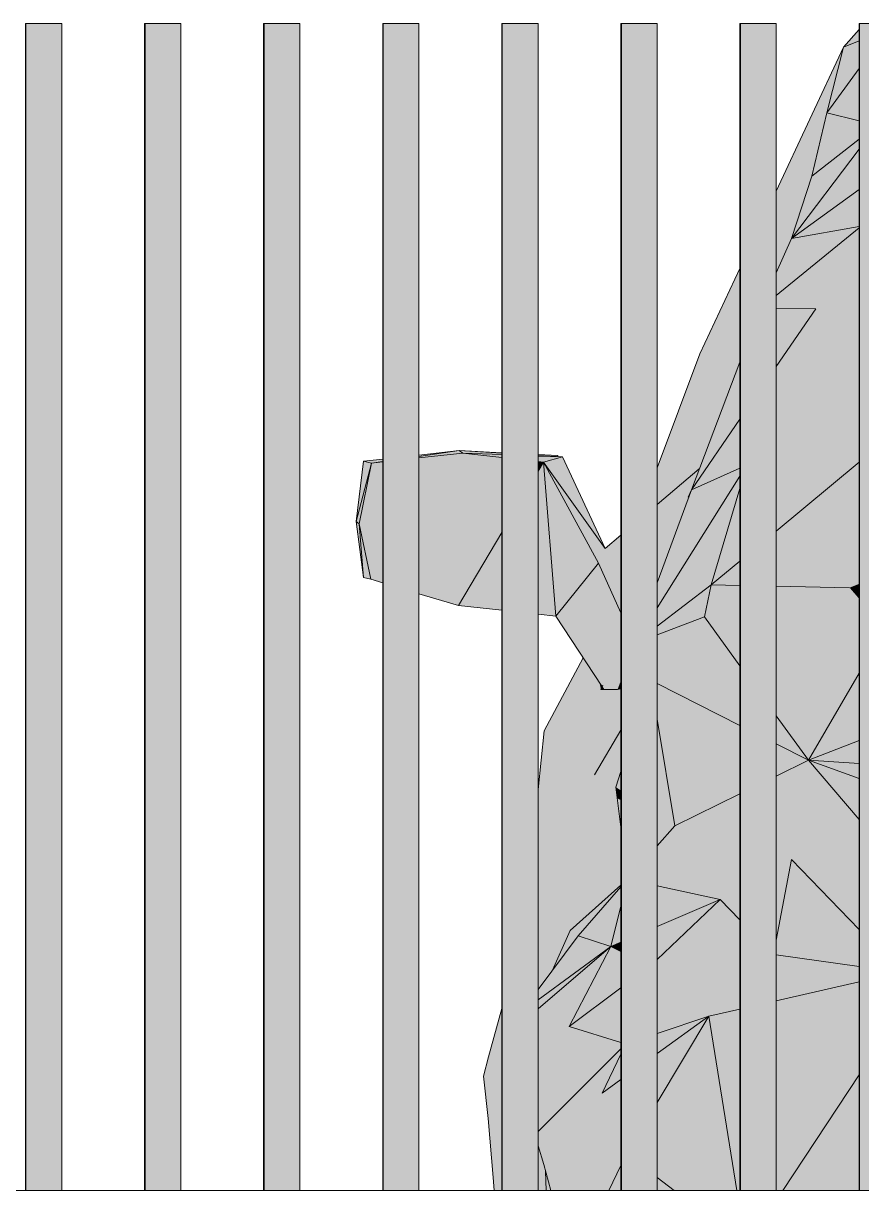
# Model space of a CAD drawing. Header units: millimetres. Extents: x 365175 to 2667127, y -330297 to -162108.
# Drawn here: x 1849491 to 1850194, y -318911 to -317931 of the extents above; entities that cross this region are included whole.
import ezdxf

# ---------------------------------------------------------------- set-up
doc = ezdxf.new("R2010")
doc.units = ezdxf.units.MM
doc.header["$MEASUREMENT"] = 0
doc.layers.add('Cars', color=7, linetype='Continuous')
doc.layers.add('TopoAlt', color=7, linetype='Continuous')

# ---------------------------------------------------------------- blocks, each defined once
blk = doc.blocks.new('Élément de coupe_582_6', base_point=(1445436.05, -319510.98))
at = {"layer": 'TopoAlt', "color": 190, "linetype": 'Continuous', "lineweight": 5, "true_color": 0x8002ff}
blk.add_line((1854698.69, -318910.98), (1838007.03, -318910.98), dxfattribs=at)
blk = doc.blocks.new('Élément de coupe_627_6', base_point=(1445436.05, -319510.98))
at = {"linetype": 'Continuous', "lineweight": 0, "true_color": 0x000000}
for points in [[(1850192.16, -317930.98), (1850192.16, -318910.98), (1850192.6, -318910.98), (1850192.6, -317930.98)], [(1850192.16, -317930.98), (1850192.16, -318910.98), (1850192.6, -318910.98), (1850192.6, -317930.98)], [(1850192.6, -317930.98), (1850192.6, -318910.98), (1850222.59, -318910.98), (1850222.59, -317930.98)]]:
    blk.add_hatch(color=18, dxfattribs=at).paths.add_polyline_path(points)
at = {"color": 18, "linetype": 'Continuous', "lineweight": 5, "true_color": 0x330000}
for p, q in [((1850192.16, -317930.98), (1850192.6, -317930.98)), ((1850192.16, -318910.98), (1850192.16, -317930.98)), ((1850192.6, -317930.98), (1850222.59, -317930.98)), ((1850192.6, -318910.98), (1850192.6, -317930.98)), ((1850222.59, -318910.98), (1850222.59, -317930.98))]:
    blk.add_line(p, q, dxfattribs=at)
blk = doc.blocks.new('Élément de coupe_628_6', base_point=(1445436.05, -319510.98))
at = {"linetype": 'Continuous', "lineweight": 0, "true_color": 0x000000}
for points in [[(1850092.18, -317930.98), (1850092.18, -318910.98), (1850092.62, -318910.98), (1850092.62, -317930.98)], [(1850092.18, -317930.98), (1850092.18, -318910.98), (1850092.62, -318910.98), (1850092.62, -317930.98)], [(1850092.62, -317930.98), (1850092.62, -318910.98), (1850122.62, -318910.98), (1850122.62, -317930.98)]]:
    blk.add_hatch(color=18, dxfattribs=at).paths.add_polyline_path(points)
at = {"color": 18, "linetype": 'Continuous', "lineweight": 5, "true_color": 0x330000}
for p, q in [((1850092.18, -317930.98), (1850092.62, -317930.98)), ((1850092.18, -318910.98), (1850092.18, -317930.98)), ((1850092.62, -317930.98), (1850122.62, -317930.98)), ((1850092.62, -318910.98), (1850092.62, -317930.98)), ((1850122.62, -318910.98), (1850122.62, -317930.98))]:
    blk.add_line(p, q, dxfattribs=at)
blk = doc.blocks.new('Élément de coupe_629_6', base_point=(1445436.05, -319510.98))
at = {"linetype": 'Continuous', "lineweight": 0, "true_color": 0x000000}
for points in [[(1849992.21, -317930.98), (1849992.21, -318910.98), (1849992.65, -318910.98), (1849992.65, -317930.98)], [(1849992.21, -317930.98), (1849992.21, -318910.98), (1849992.65, -318910.98), (1849992.65, -317930.98)], [(1849992.65, -317930.98), (1849992.65, -318910.98), (1850022.65, -318910.98), (1850022.65, -317930.98)]]:
    blk.add_hatch(color=18, dxfattribs=at).paths.add_polyline_path(points)
at = {"color": 18, "linetype": 'Continuous', "lineweight": 5, "true_color": 0x330000}
for p, q in [((1849992.21, -317930.98), (1849992.65, -317930.98)), ((1849992.21, -318910.98), (1849992.21, -317930.98)), ((1849992.65, -317930.98), (1850022.65, -317930.98)), ((1849992.65, -318910.98), (1849992.65, -317930.98)), ((1850022.65, -318910.98), (1850022.65, -317930.98))]:
    blk.add_line(p, q, dxfattribs=at)
blk = doc.blocks.new('Élément de coupe_630_6', base_point=(1445436.05, -319510.98))
at = {"linetype": 'Continuous', "lineweight": 0, "true_color": 0x000000}
for points in [[(1849892.24, -317930.98), (1849892.24, -318910.98), (1849892.68, -318910.98), (1849892.68, -317930.98)], [(1849892.24, -317930.98), (1849892.24, -318910.98), (1849892.68, -318910.98), (1849892.68, -317930.98)], [(1849892.68, -317930.98), (1849892.68, -318910.98), (1849922.67, -318910.98), (1849922.67, -317930.98)]]:
    blk.add_hatch(color=18, dxfattribs=at).paths.add_polyline_path(points)
at = {"color": 18, "linetype": 'Continuous', "lineweight": 5, "true_color": 0x330000}
for p, q in [((1849892.24, -317930.98), (1849892.68, -317930.98)), ((1849892.24, -318910.98), (1849892.24, -317930.98)), ((1849892.68, -317930.98), (1849922.67, -317930.98)), ((1849892.68, -318910.98), (1849892.68, -317930.98)), ((1849922.67, -318910.98), (1849922.67, -317930.98))]:
    blk.add_line(p, q, dxfattribs=at)
blk = doc.blocks.new('Élément de coupe_631_6', base_point=(1445436.05, -319510.98))
at = {"linetype": 'Continuous', "lineweight": 0, "true_color": 0x000000}
for points in [[(1849792.26, -317930.98), (1849792.26, -318910.98), (1849792.7, -318910.98), (1849792.7, -317930.98)], [(1849792.26, -317930.98), (1849792.26, -318910.98), (1849792.7, -318910.98), (1849792.7, -317930.98)], [(1849792.7, -317930.98), (1849792.7, -318910.98), (1849822.7, -318910.98), (1849822.7, -317930.98)]]:
    blk.add_hatch(color=18, dxfattribs=at).paths.add_polyline_path(points)
at = {"color": 18, "linetype": 'Continuous', "lineweight": 5, "true_color": 0x330000}
for p, q in [((1849792.26, -317930.98), (1849792.7, -317930.98)), ((1849792.26, -318910.98), (1849792.26, -317930.98)), ((1849792.7, -317930.98), (1849822.7, -317930.98)), ((1849792.7, -318910.98), (1849792.7, -317930.98)), ((1849822.7, -318910.98), (1849822.7, -317930.98))]:
    blk.add_line(p, q, dxfattribs=at)
blk = doc.blocks.new('Élément de coupe_632_6', base_point=(1445436.05, -319510.98))
at = {"linetype": 'Continuous', "lineweight": 0, "true_color": 0x000000}
for points in [[(1849692.29, -317930.98), (1849692.29, -318910.98), (1849692.73, -318910.98), (1849692.73, -317930.98)], [(1849692.29, -317930.98), (1849692.29, -318910.98), (1849692.73, -318910.98), (1849692.73, -317930.98)], [(1849692.73, -317930.98), (1849692.73, -318910.98), (1849722.73, -318910.98), (1849722.73, -317930.98)]]:
    blk.add_hatch(color=18, dxfattribs=at).paths.add_polyline_path(points)
at = {"color": 18, "linetype": 'Continuous', "lineweight": 5, "true_color": 0x330000}
for p, q in [((1849692.29, -317930.98), (1849692.73, -317930.98)), ((1849692.29, -318910.98), (1849692.29, -317930.98)), ((1849692.73, -317930.98), (1849722.73, -317930.98)), ((1849692.73, -318910.98), (1849692.73, -317930.98)), ((1849722.73, -318910.98), (1849722.73, -317930.98))]:
    blk.add_line(p, q, dxfattribs=at)
blk = doc.blocks.new('Élément de coupe_633_6', base_point=(1445436.05, -319510.98))
at = {"linetype": 'Continuous', "lineweight": 0, "true_color": 0x000000}
for points in [[(1849592.32, -317930.98), (1849592.32, -318910.98), (1849592.76, -318910.98), (1849592.76, -317930.98)], [(1849592.32, -317930.98), (1849592.32, -318910.98), (1849592.76, -318910.98), (1849592.76, -317930.98)], [(1849592.76, -317930.98), (1849592.76, -318910.98), (1849622.75, -318910.98), (1849622.75, -317930.98)]]:
    blk.add_hatch(color=18, dxfattribs=at).paths.add_polyline_path(points)
at = {"color": 18, "linetype": 'Continuous', "lineweight": 5, "true_color": 0x330000}
for p, q in [((1849592.32, -317930.98), (1849592.76, -317930.98)), ((1849592.32, -318910.98), (1849592.32, -317930.98)), ((1849592.76, -317930.98), (1849622.75, -317930.98)), ((1849592.76, -318910.98), (1849592.76, -317930.98)), ((1849622.75, -318910.98), (1849622.75, -317930.98))]:
    blk.add_line(p, q, dxfattribs=at)
blk = doc.blocks.new('Élément de coupe_634_6', base_point=(1445436.05, -319510.98))
at = {"linetype": 'Continuous', "lineweight": 0, "true_color": 0x000000}
for points in [[(1849492.34, -317930.98), (1849492.34, -318910.98), (1849492.78, -318910.98), (1849492.78, -317930.98)], [(1849492.34, -317930.98), (1849492.34, -318910.98), (1849492.78, -318910.98), (1849492.78, -317930.98)], [(1849492.78, -317930.98), (1849492.78, -318910.98), (1849522.78, -318910.98), (1849522.78, -317930.98)]]:
    blk.add_hatch(color=18, dxfattribs=at).paths.add_polyline_path(points)
at = {"color": 18, "linetype": 'Continuous', "lineweight": 5, "true_color": 0x330000}
for p, q in [((1849492.34, -317930.98), (1849492.78, -317930.98)), ((1849492.34, -318910.98), (1849492.34, -317930.98)), ((1849492.78, -317930.98), (1849522.78, -317930.98)), ((1849492.78, -318910.98), (1849492.78, -317930.98)), ((1849522.78, -318910.98), (1849522.78, -317930.98))]:
    blk.add_line(p, q, dxfattribs=at)
blk = doc.blocks.new('Élément de coupe_742_6', base_point=(1445436.05, -319510.98))
at = {"layer": 'Cars', "linetype": 'Continuous', "lineweight": 0, "true_color": 0x000000}
for points in [[(1850192.16, -317936.06), (1850179.22, -317950.96), (1850192.16, -317945.55)], [(1850179.22, -317950.96), (1850122.62, -318071.75), (1850122.62, -318086.71), (1850165.1, -318005.97)], [(1850179.22, -317950.96), (1850122.62, -318071.75), (1850122.62, -318086.71), (1850165.1, -318005.97)], [(1850165.1, -318005.97), (1850192.16, -317968.76), (1850192.16, -317945.55), (1850179.22, -317950.96)], [(1850165.1, -318005.97), (1850192.16, -318012.69), (1850192.16, -317968.76)], [(1850122.62, -318086.71), (1850122.62, -318106.73), (1850152.55, -318059.2), (1850165.1, -318005.97)], [(1850122.62, -318086.71), (1850122.62, -318106.73), (1850152.55, -318059.2), (1850165.1, -318005.97)], [(1850165.1, -318005.97), (1850152.55, -318059.2), (1850192.16, -318028.35), (1850192.16, -318012.69)], [(1850152.55, -318059.2), (1850135.47, -318111.57), (1850192.16, -318036.63), (1850192.16, -318028.35)], [(1850135.47, -318111.57), (1850192.16, -318070.4), (1850192.16, -318036.63)], [(1850152.55, -318059.2), (1850122.62, -318122.56), (1850122.62, -318137.52), (1850135.47, -318111.57)], [(1850152.55, -318059.2), (1850122.62, -318122.56), (1850122.62, -318137.52), (1850135.47, -318111.57)], [(1850152.55, -318059.2), (1850122.62, -318106.73), (1850122.62, -318122.56)], [(1850152.55, -318059.2), (1850122.62, -318106.73), (1850122.62, -318122.56)], [(1850192.16, -318070.4), (1850135.47, -318111.57), (1850192.16, -318101.5)], [(1850122.62, -318140.44), (1850122.62, -318159.52), (1850192.16, -318102.67), (1850192.16, -318101.5), (1850135.47, -318111.57)], [(1850122.62, -318159.52), (1850122.62, -318170.48), (1850155.97, -318170.6), (1850192.16, -318104.51), (1850192.16, -318102.67)], [(1850192.16, -318104.51), (1850155.97, -318170.6), (1850192.16, -318270.62)], [(1850122.62, -318137.52), (1850122.62, -318140.44), (1850135.47, -318111.57)], [(1850122.62, -318137.52), (1850122.62, -318140.44), (1850135.47, -318111.57)], [(1850058.57, -318208.47), (1850092.18, -318144.57), (1850092.18, -318136.72)], [(1850058.57, -318208.47), (1850092.18, -318144.57), (1850092.18, -318136.72)], [(1850092.18, -318144.57), (1850058.57, -318208.47), (1850092.18, -318155.07)], [(1850092.18, -318144.57), (1850058.57, -318208.47), (1850092.18, -318155.07)], [(1850022.65, -318304.19), (1850022.65, -318334.23), (1850092.18, -318187), (1850092.18, -318155.07), (1850058.57, -318208.47)], [(1850022.65, -318304.19), (1850022.65, -318334.23), (1850092.18, -318187), (1850092.18, -318155.07), (1850058.57, -318208.47)], [(1850122.62, -318170.48), (1850122.62, -318219.08), (1850155.97, -318170.6)], [(1850155.97, -318170.6), (1850122.62, -318219.08), (1850122.62, -318246.12)], [(1850122.62, -318299.62), (1850192.16, -318293.53), (1850192.16, -318270.62), (1850155.97, -318170.6), (1850122.62, -318246.12)], [(1850022.65, -318334.82), (1850026.65, -318331.43), (1850092.18, -318199.03), (1850092.18, -318187), (1850022.65, -318334.23)], [(1850022.65, -318334.82), (1850026.65, -318331.43), (1850092.18, -318199.03), (1850092.18, -318187), (1850022.65, -318334.23)], [(1850026.65, -318331.43), (1850028.84, -318329.59), (1850092.18, -318204.25), (1850092.18, -318199.03)], [(1850026.65, -318331.43), (1850028.84, -318329.59), (1850092.18, -318204.25), (1850092.18, -318199.03)], [(1850028.84, -318329.59), (1850052.18, -318309.84), (1850058.02, -318304.9), (1850057.94, -318305.22), (1850050.9, -318323.41), (1850051.51, -318322.48), (1850092.18, -318215.42), (1850092.18, -318204.25)], [(1850028.84, -318329.59), (1850052.18, -318309.84), (1850058.02, -318304.9), (1850057.94, -318305.22), (1850050.9, -318323.41), (1850051.51, -318322.48), (1850092.18, -318215.42), (1850092.18, -318204.25)], [(1850051.51, -318322.48), (1850092.18, -318263.34), (1850092.18, -318215.42)], [(1850092.18, -318263.34), (1850051.51, -318322.48), (1850092.18, -318304.38)], [(1849822.7, -318293.43), (1849822.7, -318294.57), (1849856.52, -318289.73)], [(1849856.52, -318289.73), (1849822.7, -318294.57), (1849822.7, -318295.88), (1849859.59, -318291.82)], [(1849859.59, -318291.82), (1849822.7, -318342.44), (1849822.7, -318409.8), (1849855.96, -318419.76)], [(1849822.7, -318316.92), (1849822.7, -318342.44), (1849859.59, -318291.82)], [(1849822.7, -318295.88), (1849822.7, -318316.92), (1849859.59, -318291.82)], [(1849859.59, -318291.82), (1849855.96, -318419.76), (1849892.24, -318358.47), (1849892.24, -318295.48)], [(1849892.24, -318291.9), (1849856.52, -318289.73), (1849859.59, -318291.82), (1849892.24, -318293.06)], [(1849856.52, -318289.73), (1849892.24, -318291.9), (1849892.24, -318291.53)], [(1849892.24, -318293.06), (1849859.59, -318291.82), (1849892.24, -318295.48)], [(1849939.23, -318293.9), (1849922.67, -318293.07), (1849922.67, -318293.75), (1849938.79, -318294.73)], [(1849922.67, -318294.22), (1849943.21, -318295), (1849922.67, -318293.75)], [(1849939.23, -318293.9), (1849938.79, -318294.73), (1849939.46, -318294.77)], [(1849939.68, -318294.79), (1849939.23, -318293.9), (1849939.46, -318294.77)], [(1849939.68, -318294.79), (1849939.23, -318293.9), (1849939.46, -318294.77)], [(1849939.23, -318293.9), (1849939.27, -318294.76), (1849939.46, -318294.77)], [(1850122.62, -318299.62), (1850122.62, -318357.2), (1850192.16, -318299.5), (1850192.16, -318293.53)], [(1849776.12, -318298.52), (1849770.01, -318349.16), (1849782.95, -318300.25)], [(1849776.12, -318298.52), (1849770.01, -318349.16), (1849782.95, -318300.25)], [(1849782.95, -318300.25), (1849770.01, -318349.16), (1849772.52, -318351.07)], [(1849782.95, -318300.25), (1849770.01, -318349.16), (1849772.52, -318351.07)], [(1849772.52, -318351.07), (1849792.26, -318337.63), (1849792.26, -318299.23), (1849782.95, -318300.25)], [(1849776.12, -318298.52), (1849782.95, -318300.25), (1849792.26, -318298.92), (1849792.26, -318296.76)], [(1849782.95, -318300.25), (1849792.26, -318299.23), (1849792.26, -318298.92)], [(1849943.21, -318295), (1849922.67, -318294.22), (1849922.67, -318298.88), (1849927.22, -318299.39)], [(1849922.67, -318298.88), (1849922.67, -318307.06), (1849927.22, -318299.39)], [(1849927.22, -318299.39), (1849922.67, -318307.06), (1849922.67, -318427.09), (1849937.55, -318428.72)], [(1849943.21, -318295), (1849927.22, -318299.39), (1849979, -318371.74)], [(1849973.41, -318384.31), (1849927.22, -318299.39), (1849937.55, -318428.72)], [(1849973.41, -318384.31), (1849979, -318371.74), (1849927.22, -318299.39)], [(1850122.62, -318357.2), (1850122.62, -318403.52), (1850184.23, -318404.77), (1850192.16, -318349.18), (1850192.16, -318299.5)], [(1850022.65, -318400.58), (1850022.65, -318421.62), (1850092.18, -318311.09), (1850092.18, -318304.38), (1850051.51, -318322.48)], [(1850022.65, -318334.82), (1850022.65, -318338.24), (1850057.94, -318305.22), (1850058.02, -318304.9)], [(1850022.65, -318338.24), (1850022.65, -318400.58), (1850051.51, -318322.48), (1850048.67, -318328.74), (1850050.9, -318323.41), (1850057.94, -318305.22)], [(1850022.65, -318399.76), (1850022.65, -318400.58), (1850051.51, -318322.48), (1850048.67, -318328.74), (1850050.9, -318323.41), (1850057.94, -318305.22), (1850057.63, -318305.51), (1850049.43, -318326.1)], [(1850022.65, -318421.62), (1850022.65, -318437.16), (1850068.14, -318402.41), (1850092.18, -318321.49), (1850092.18, -318311.09)], [(1850057.63, -318305.51), (1850057.94, -318305.22), (1850058.02, -318304.9), (1850057.63, -318305.23)], [(1850048.67, -318328.74), (1850051.51, -318322.48), (1850050.9, -318323.41)], [(1850048.67, -318328.74), (1850051.51, -318322.48), (1850050.9, -318323.41)], [(1850092.18, -318321.49), (1850068.14, -318402.41), (1850092.18, -318382.46)], [(1849772.52, -318351.07), (1849782.42, -318397.73), (1849792.26, -318384.21), (1849792.26, -318337.63)], [(1849770.01, -318349.16), (1849776.03, -318396.3), (1849772.52, -318351.07)], [(1849770.01, -318349.16), (1849776.03, -318396.3), (1849772.52, -318351.07)], [(1849772.52, -318351.07), (1849776.03, -318396.3), (1849782.42, -318397.73)], [(1849772.52, -318351.07), (1849776.03, -318396.3), (1849782.42, -318397.73)], [(1850192.16, -318349.18), (1850184.23, -318404.77), (1850192.16, -318401.58)], [(1849892.24, -318358.47), (1849855.96, -318419.76), (1849892.24, -318423.74)], [(1849979, -318371.74), (1849973.41, -318384.31), (1849992.21, -318366.72), (1849992.21, -318360.56)], [(1849973.41, -318384.31), (1849992.21, -318425.89), (1849992.21, -318366.72)], [(1849792.26, -318384.21), (1849782.42, -318397.73), (1849792.26, -318400.68)], [(1849973.41, -318384.31), (1849937.55, -318428.72), (1849992.21, -318447.55), (1849992.21, -318425.89)], [(1850068.14, -318402.41), (1850092.18, -318402.9), (1850092.18, -318382.46)], [(1850184.23, -318404.77), (1850192.16, -318405.41), (1850192.16, -318401.58)], [(1850022.65, -318437.16), (1850022.65, -318444.37), (1850062.33, -318429.23), (1850068.14, -318402.41)], [(1850068.14, -318402.41), (1850062.33, -318429.23), (1850092.18, -318423.24), (1850092.18, -318402.9)], [(1850122.62, -318403.52), (1850122.62, -318417.13), (1850184.23, -318404.77)], [(1850122.62, -318417.13), (1850122.62, -318433.15), (1850192.16, -318437.66), (1850192.16, -318413.96), (1850184.23, -318404.77)], [(1850192.16, -318405.41), (1850184.23, -318404.77), (1850192.16, -318413.96)], [(1849937.55, -318428.72), (1849989.4, -318490.36), (1849992.21, -318482.78), (1849992.21, -318447.55)], [(1849937.55, -318428.72), (1849989.4, -318490.36), (1849992.21, -318482.78), (1849992.21, -318447.55)], [(1849937.55, -318428.72), (1849976.16, -318487.42), (1849977.12, -318486.55), (1849976.5, -318487.93), (1849978.03, -318490.25), (1849989.4, -318490.36)], [(1849937.55, -318428.72), (1849976.16, -318487.42), (1849977.12, -318486.55), (1849976.5, -318487.93), (1849978.03, -318490.25), (1849989.4, -318490.36)], [(1850022.65, -318485.1), (1850092.18, -318520.4), (1850092.18, -318470.34), (1850062.33, -318429.23), (1850022.65, -318475.96)], [(1850022.65, -318444.37), (1850022.65, -318475.96), (1850062.33, -318429.23)], [(1850062.33, -318429.23), (1850092.18, -318431.17), (1850092.18, -318423.24)], [(1850062.33, -318429.23), (1850092.18, -318470.34), (1850092.18, -318431.17)], [(1850122.62, -318512.24), (1850149.79, -318549.64), (1850192.16, -318476.49), (1850192.16, -318437.66), (1850122.62, -318433.15)], [(1849960.62, -318463.79), (1849927.91, -318524.98), (1849975.46, -318490.23), (1849974.4, -318484.74)], [(1849960.62, -318463.79), (1849927.91, -318524.98), (1849975.46, -318490.23), (1849974.4, -318484.74)], [(1850149.79, -318549.64), (1850192.16, -318533.08), (1850192.16, -318476.49)], [(1849989.4, -318490.36), (1849969.95, -318561.86), (1849992.21, -318524.42), (1849992.21, -318489.55)], [(1849989.4, -318490.36), (1849969.95, -318561.86), (1849992.21, -318524.42), (1849992.21, -318489.55)], [(1849974.4, -318484.74), (1849975.46, -318490.23), (1849977.12, -318486.55), (1849976.16, -318487.42)], [(1849974.4, -318484.74), (1849975.46, -318490.23), (1849977.12, -318486.55), (1849976.16, -318487.42)], [(1849975.46, -318490.23), (1849978.03, -318490.25), (1849976.62, -318488.11), (1849976.31, -318488.34)], [(1849975.46, -318490.23), (1849978.03, -318490.25), (1849976.62, -318488.11), (1849976.31, -318488.34)], [(1849976.31, -318488.34), (1849976.62, -318488.11), (1849976.5, -318487.93)], [(1849976.31, -318488.34), (1849976.62, -318488.11), (1849976.5, -318487.93)], [(1849989.4, -318490.36), (1849992.21, -318489.55), (1849992.21, -318482.78)], [(1849989.4, -318490.36), (1849992.21, -318489.55), (1849992.21, -318482.78)], [(1850022.65, -318515.18), (1850037.44, -318604.7), (1850092.18, -318577.87), (1850092.18, -318520.4), (1850022.65, -318485.1)], [(1849975.46, -318490.23), (1849927.91, -318524.98), (1849969.95, -318561.86)], [(1849975.46, -318490.23), (1849927.91, -318524.98), (1849969.95, -318561.86)], [(1849989.4, -318490.36), (1849975.46, -318490.23), (1849969.95, -318561.86)], [(1849989.4, -318490.36), (1849975.46, -318490.23), (1849969.95, -318561.86)], [(1850037.44, -318604.7), (1850022.65, -318515.18), (1850022.65, -318594.99)], [(1850037.44, -318604.7), (1850022.65, -318515.18), (1850022.65, -318594.99)], [(1850122.62, -318535.85), (1850149.79, -318549.64), (1850122.62, -318512.24)], [(1849922.67, -318574.11), (1849922.67, -318649.04), (1849969.95, -318561.86), (1849927.91, -318524.98)], [(1849922.67, -318574.11), (1849922.67, -318649.04), (1849969.95, -318561.86), (1849927.91, -318524.98)], [(1849969.95, -318561.86), (1849987.92, -318572.19), (1849992.21, -318559.03), (1849992.21, -318524.42)], [(1849969.95, -318561.86), (1849987.92, -318572.19), (1849992.21, -318559.03), (1849992.21, -318524.42)], [(1850122.62, -318562.95), (1850149.79, -318549.64), (1850122.62, -318535.85)], [(1850192.16, -318533.08), (1850149.79, -318549.64), (1850192.16, -318552.42)], [(1850149.79, -318549.64), (1850122.62, -318562.95), (1850122.62, -318629.21), (1850135.33, -318632.86)], [(1850149.79, -318549.64), (1850135.33, -318632.86), (1850192.16, -318647.49), (1850192.16, -318599.37)], [(1850192.16, -318565.02), (1850149.79, -318549.64), (1850192.16, -318599.37)], [(1850192.16, -318552.42), (1850149.79, -318549.64), (1850192.16, -318565.02)], [(1849922.67, -318649.04), (1849922.67, -318654.78), (1849987.92, -318572.19), (1849969.95, -318561.86)], [(1849922.67, -318649.04), (1849922.67, -318654.78), (1849987.92, -318572.19), (1849969.95, -318561.86)], [(1849987.92, -318572.19), (1849992.21, -318575.01), (1849992.21, -318559.03)], [(1849987.92, -318572.19), (1849992.21, -318575.01), (1849992.21, -318559.03)], [(1849922.67, -318674.12), (1849949.68, -318692.51), (1849987.92, -318572.19), (1849922.67, -318654.78)], [(1849922.67, -318674.12), (1849949.68, -318692.51), (1849987.92, -318572.19), (1849922.67, -318654.78)], [(1849987.92, -318572.19), (1849949.68, -318692.51), (1849992.21, -318654.51), (1849992.21, -318605.92)], [(1849987.92, -318572.19), (1849949.68, -318692.51), (1849992.21, -318654.51), (1849992.21, -318605.92)], [(1849987.92, -318572.19), (1849992.21, -318605.92), (1849992.21, -318575.01)], [(1849992.21, -318583.03), (1849992.21, -318575.01), (1849987.92, -318572.19), (1849989.11, -318581.54)], [(1850037.44, -318604.7), (1850092.18, -318620.45), (1850092.18, -318577.87)], [(1850022.65, -318621.42), (1850037.44, -318604.7), (1850022.65, -318594.99)], [(1850037.44, -318604.7), (1850022.65, -318594.99), (1850022.65, -318597.62)], [(1850037.44, -318604.7), (1850022.65, -318621.42), (1850022.65, -318655.01), (1850075.62, -318666.64)], [(1850037.44, -318604.7), (1850075.62, -318666.64), (1850092.18, -318657.27), (1850092.18, -318620.45)], [(1850122.62, -318629.21), (1850122.62, -318640.05), (1850135.33, -318632.86)], [(1850122.62, -318713.02), (1850192.16, -318722.9), (1850192.16, -318691.76), (1850135.33, -318632.86), (1850122.62, -318700.66)], [(1850122.62, -318640.05), (1850122.62, -318700.66), (1850135.33, -318632.86)], [(1850135.33, -318632.86), (1850192.16, -318691.76), (1850192.16, -318647.49)], [(1849949.68, -318692.51), (1849956.26, -318696.93), (1849992.21, -318655.89), (1849992.21, -318654.51)], [(1849952.09, -318694.14), (1849992.21, -318654.97), (1849992.21, -318654.51), (1849949.68, -318692.51)], [(1849992.21, -318655.89), (1849956.26, -318696.93), (1849983.9, -318705.89), (1849992.21, -318672.12)], [(1850022.65, -318655.01), (1850022.65, -318689.31), (1850075.62, -318666.64)], [(1850075.62, -318666.64), (1850092.18, -318683.69), (1850092.18, -318657.27)], [(1849922.67, -318742.2), (1849934.79, -318725.87), (1849949.68, -318692.51), (1849922.67, -318674.12)], [(1849922.67, -318742.2), (1849934.79, -318725.87), (1849949.68, -318692.51), (1849922.67, -318674.12)], [(1849983.9, -318705.89), (1849992.21, -318702.33), (1849992.21, -318672.12)], [(1850022.65, -318722.21), (1850092.18, -318715.44), (1850092.18, -318683.69), (1850075.62, -318666.64), (1850022.65, -318716.82)], [(1850022.65, -318689.31), (1850022.65, -318716.82), (1850075.62, -318666.64)], [(1849949.68, -318692.51), (1849934.79, -318725.87), (1849956.26, -318696.93)], [(1849949.68, -318692.51), (1849934.79, -318725.87), (1849956.26, -318696.93)], [(1849922.67, -318742.2), (1849922.67, -318750.91), (1849983.9, -318705.89), (1849956.26, -318696.93)], [(1849983.9, -318705.89), (1849992.21, -318710.24), (1849992.21, -318702.33)], [(1849983.9, -318705.89), (1849922.67, -318758.33), (1849922.67, -318758.51), (1849948.85, -318773.13)], [(1849922.67, -318750.91), (1849922.67, -318758.33), (1849983.9, -318705.89)], [(1849983.9, -318705.89), (1849948.85, -318773.13), (1849992.21, -318740.8), (1849992.21, -318710.24)], [(1850022.65, -318722.21), (1850022.65, -318728.16), (1850065.97, -318764.53), (1850092.18, -318739.55), (1850092.18, -318715.44)], [(1850192.16, -318722.9), (1850122.62, -318713.02), (1850122.62, -318751.62), (1850192.16, -318735.77)], [(1850022.65, -318728.16), (1850022.65, -318779.08), (1850065.97, -318764.53)], [(1849948.85, -318773.13), (1849992.21, -318786.69), (1849992.21, -318740.8)], [(1850092.18, -318739.55), (1850065.97, -318764.53), (1850092.18, -318758.56)], [(1850122.62, -318751.62), (1850122.62, -318777.97), (1850192.16, -318794.46), (1850192.16, -318735.77)], [(1849881.02, -318798.58), (1849876.77, -318814.77), (1849892.24, -318758.54), (1849892.24, -318758.04)], [(1849881.02, -318798.58), (1849876.77, -318814.77), (1849892.24, -318758.54), (1849892.24, -318758.04)], [(1849892.24, -318758.54), (1849876.77, -318814.77), (1849892.24, -318783.29)], [(1849892.24, -318758.54), (1849876.77, -318814.77), (1849892.24, -318783.29)], [(1849922.67, -318758.51), (1849922.67, -318819.68), (1849948.85, -318773.13)], [(1850022.65, -318795.79), (1850022.65, -318836.91), (1850065.97, -318764.53)], [(1850022.65, -318779.08), (1850022.65, -318795.79), (1850065.97, -318764.53)], [(1850022.65, -318899.88), (1850036.83, -318910.98), (1850089.48, -318910.98), (1850065.97, -318764.53), (1850022.65, -318836.91)], [(1850065.97, -318764.53), (1850092.18, -318770.75), (1850092.18, -318758.56)], [(1850092.18, -318770.75), (1850065.97, -318764.53), (1850089.48, -318910.98), (1850092.18, -318910.98)], [(1849922.67, -318819.68), (1849922.67, -318855.36), (1849948.85, -318773.13)], [(1849922.67, -318855.36), (1849922.67, -318861.42), (1849992.21, -318791.96), (1849992.21, -318786.69), (1849948.85, -318773.13)], [(1849892.24, -318783.29), (1849876.77, -318814.77), (1849880.88, -318850.5), (1849892.24, -318805.39)], [(1849892.24, -318783.29), (1849876.77, -318814.77), (1849880.88, -318850.5), (1849892.24, -318805.39)], [(1850122.62, -318910.98), (1850128.12, -318910.98), (1850192.16, -318813.87), (1850192.16, -318794.46), (1850122.62, -318777.97)], [(1849922.67, -318862.49), (1849976.57, -318829.04), (1849992.21, -318796.34), (1849992.21, -318791.96), (1849922.67, -318861.42)], [(1849976.57, -318829.04), (1849992.21, -318817.75), (1849992.21, -318796.34)], [(1849880.88, -318850.5), (1849884.94, -318899.9), (1849892.24, -318845.36), (1849892.24, -318805.39)], [(1849880.88, -318850.5), (1849884.94, -318899.9), (1849892.24, -318845.36), (1849892.24, -318805.39)], [(1849976.57, -318829.04), (1849992.21, -318867.92), (1849992.21, -318817.75)], [(1850128.12, -318910.98), (1850192.16, -318910.98), (1850192.16, -318813.87)], [(1849922.67, -318862.49), (1849922.67, -318873.48), (1849927.44, -318889), (1849976.57, -318829.04)], [(1849927.44, -318889), (1849933.37, -318910.98), (1849949.54, -318910.98), (1849976.57, -318829.04)], [(1849976.57, -318829.04), (1849949.54, -318910.98), (1849966.78, -318910.98), (1849992.21, -318884.72), (1849992.21, -318867.92)], [(1849884.94, -318899.9), (1849892.24, -318868.36), (1849892.24, -318845.36)], [(1849884.94, -318899.9), (1849892.24, -318868.36), (1849892.24, -318845.36)], [(1849892.24, -318868.36), (1849884.94, -318899.9), (1849885.74, -318910.98), (1849892.24, -318910.98)], [(1849892.24, -318868.36), (1849884.94, -318899.9), (1849885.74, -318910.98), (1849892.24, -318910.98)], [(1849922.67, -318910.98), (1849929.54, -318910.98), (1849928.94, -318894.59), (1849927.44, -318889), (1849922.67, -318873.48)], [(1849922.67, -318910.98), (1849929.54, -318910.98), (1849928.94, -318894.59), (1849927.44, -318889), (1849922.67, -318873.48)], [(1849966.78, -318910.98), (1849982.22, -318910.98), (1849992.21, -318889.88), (1849992.21, -318884.72)], [(1849992.21, -318889.88), (1849982.22, -318910.98), (1849992.21, -318910.98)], [(1849933.37, -318910.98), (1849928.94, -318894.59), (1849929.54, -318910.98)], [(1849933.37, -318910.98), (1849928.94, -318894.59), (1849929.54, -318910.98)], [(1850036.83, -318910.98), (1850022.65, -318899.88), (1850022.65, -318910.98)]]:
    blk.add_hatch(color=18, dxfattribs=at).paths.add_polyline_path(points)
at = {"layer": 'Cars', "color": 7, "linetype": 'Continuous', "lineweight": 5}
for p, q in [((1850192.16, -317936.06), (1850179.22, -317950.96)), ((1850122.62, -318071.75), (1850179.22, -317950.96)), ((1850165.1, -318005.97), (1850179.22, -317950.96)), ((1850192.16, -317945.55), (1850179.22, -317950.96)), ((1850192.16, -317968.76), (1850165.1, -318005.97)), ((1850165.1, -318005.97), (1850152.55, -318059.2)), ((1850192.16, -318012.69), (1850165.1, -318005.97)), ((1850192.16, -318028.35), (1850152.55, -318059.2)), ((1850192.16, -318036.63), (1850135.47, -318111.57)), ((1850152.55, -318059.2), (1850135.47, -318111.57)), ((1850192.16, -318070.4), (1850135.47, -318111.57)), ((1850192.16, -318102.67), (1850122.62, -318159.52)), ((1850192.16, -318101.5), (1850135.47, -318111.57)), ((1850135.47, -318111.57), (1850122.62, -318140.44)), ((1850058.57, -318208.47), (1850092.18, -318136.72)), ((1850155.97, -318170.6), (1850122.62, -318170.48)), ((1850155.97, -318170.6), (1850122.62, -318219.08)), ((1850058.57, -318208.47), (1850022.65, -318304.19)), ((1850092.18, -318215.42), (1850051.51, -318322.48)), ((1850092.18, -318263.34), (1850051.51, -318322.48)), ((1849856.52, -318289.73), (1849822.7, -318293.43)), ((1849856.52, -318289.73), (1849822.7, -318294.57)), ((1849859.59, -318291.82), (1849822.7, -318295.88)), ((1849856.52, -318289.73), (1849859.59, -318291.82)), ((1849892.24, -318291.9), (1849856.52, -318289.73)), ((1849856.52, -318289.73), (1849892.24, -318291.53)), ((1849892.24, -318295.48), (1849859.59, -318291.82)), ((1849892.24, -318293.06), (1849859.59, -318291.82)), ((1849922.67, -318293.07), (1849939.23, -318293.9)), ((1849943.21, -318295), (1849922.67, -318293.75)), ((1849939.23, -318293.9), (1849939.68, -318294.79)), ((1849770.01, -318349.16), (1849776.12, -318298.52)), ((1849782.95, -318300.25), (1849770.01, -318349.16)), ((1849782.95, -318300.25), (1849772.52, -318351.07)), ((1849792.26, -318296.76), (1849776.12, -318298.52)), ((1849776.12, -318298.52), (1849782.95, -318300.25)), ((1849792.26, -318298.92), (1849782.95, -318300.25)), ((1849792.26, -318299.23), (1849782.95, -318300.25)), ((1849943.21, -318295), (1849922.67, -318294.22)), ((1849927.22, -318299.39), (1849922.67, -318298.88)), ((1849927.22, -318299.39), (1849922.67, -318307.06)), ((1849927.22, -318299.39), (1849943.21, -318295)), ((1849973.41, -318384.31), (1849927.22, -318299.39)), ((1849927.22, -318299.39), (1849937.55, -318428.72)), ((1849979, -318371.74), (1849927.22, -318299.39)), ((1849979, -318371.74), (1849943.21, -318295)), ((1850192.16, -318299.5), (1850122.62, -318357.2)), ((1850022.65, -318334.82), (1850058.02, -318304.9)), ((1850092.18, -318311.09), (1850022.65, -318421.62)), ((1850092.18, -318304.38), (1850051.51, -318322.48)), ((1850051.51, -318322.48), (1850022.65, -318400.58)), ((1850048.67, -318328.74), (1850051.51, -318322.48)), ((1850068.14, -318402.41), (1850092.18, -318321.49)), ((1849770.01, -318349.16), (1849772.52, -318351.07)), ((1849770.01, -318349.16), (1849776.03, -318396.3)), ((1849772.52, -318351.07), (1849782.42, -318397.73)), ((1849772.52, -318351.07), (1849776.03, -318396.3)), ((1849892.24, -318358.47), (1849855.96, -318419.76)), ((1849979, -318371.74), (1849992.21, -318360.56)), ((1849973.41, -318384.31), (1849937.55, -318428.72)), ((1849992.21, -318425.89), (1849973.41, -318384.31)), ((1850092.18, -318382.46), (1850068.14, -318402.41)), ((1849776.03, -318396.3), (1849782.42, -318397.73)), ((1849782.42, -318397.73), (1849792.26, -318400.68)), ((1849822.7, -318409.8), (1849855.96, -318419.76)), ((1850068.14, -318402.41), (1850022.65, -318437.16)), ((1850068.14, -318402.41), (1850062.33, -318429.23)), ((1850092.18, -318402.9), (1850068.14, -318402.41)), ((1850184.23, -318404.77), (1850122.62, -318403.52)), ((1849855.96, -318419.76), (1849892.24, -318423.74)), ((1849922.67, -318427.09), (1849937.55, -318428.72)), ((1849976.16, -318487.42), (1849937.55, -318428.72)), ((1850062.33, -318429.23), (1850022.65, -318444.37)), ((1850092.18, -318470.34), (1850062.33, -318429.23)), ((1849960.62, -318463.79), (1849927.91, -318524.98)), ((1850192.16, -318476.49), (1850149.79, -318549.64)), ((1849975.46, -318490.23), (1849977.12, -318486.55)), ((1849978.03, -318490.25), (1849976.5, -318487.93)), ((1849989.4, -318490.36), (1849992.21, -318489.55)), ((1850092.18, -318520.4), (1850022.65, -318485.1)), ((1849989.4, -318490.36), (1849975.46, -318490.23)), ((1850022.65, -318515.18), (1850037.44, -318604.7)), ((1850149.79, -318549.64), (1850122.62, -318512.24)), ((1849927.91, -318524.98), (1849922.67, -318574.11)), ((1849992.21, -318524.42), (1849969.95, -318561.86)), ((1850149.79, -318549.64), (1850122.62, -318535.85)), ((1850192.16, -318533.08), (1850149.79, -318549.64)), ((1850149.79, -318549.64), (1850122.62, -318562.95)), ((1850192.16, -318565.02), (1850149.79, -318549.64)), ((1850149.79, -318549.64), (1850192.16, -318599.37)), ((1850192.16, -318552.42), (1850149.79, -318549.64)), ((1849992.21, -318559.03), (1849987.92, -318572.19)), ((1849987.92, -318572.19), (1849992.21, -318605.92)), ((1850092.18, -318577.87), (1850037.44, -318604.7)), ((1850037.44, -318604.7), (1850022.65, -318621.42)), ((1850135.33, -318632.86), (1850122.62, -318700.66)), ((1850135.33, -318632.86), (1850192.16, -318691.76)), ((1849992.21, -318654.51), (1849949.68, -318692.51)), ((1849992.21, -318655.89), (1849956.26, -318696.93)), ((1850075.62, -318666.64), (1850022.65, -318655.01)), ((1849992.21, -318672.12), (1849983.9, -318705.89)), ((1850075.62, -318666.64), (1850022.65, -318716.82)), ((1850075.62, -318666.64), (1850022.65, -318689.31)), ((1850075.62, -318666.64), (1850092.18, -318683.69)), ((1849949.68, -318692.51), (1849934.79, -318725.87)), ((1849956.26, -318696.93), (1849922.67, -318742.2)), ((1849983.9, -318705.89), (1849956.26, -318696.93)), ((1849992.21, -318702.33), (1849983.9, -318705.89)), ((1849983.9, -318705.89), (1849922.67, -318758.33)), ((1849983.9, -318705.89), (1849922.67, -318750.91)), ((1849983.9, -318705.89), (1849948.85, -318773.13)), ((1849983.9, -318705.89), (1849992.21, -318710.24)), ((1850192.16, -318722.9), (1850122.62, -318713.02)), ((1849992.21, -318740.8), (1849948.85, -318773.13)), ((1850192.16, -318735.77), (1850122.62, -318751.62)), ((1849881.02, -318798.58), (1849892.24, -318758.04)), ((1850065.97, -318764.53), (1850022.65, -318795.79)), ((1850065.97, -318764.53), (1850022.65, -318779.08)), ((1850065.97, -318764.53), (1850022.65, -318836.91)), ((1850092.18, -318758.56), (1850065.97, -318764.53)), ((1850065.97, -318764.53), (1850089.48, -318910.98)), ((1849948.85, -318773.13), (1849992.21, -318786.69)), ((1849992.21, -318791.96), (1849922.67, -318861.42)), ((1849881.02, -318798.58), (1849876.77, -318814.77)), ((1849992.21, -318796.34), (1849976.57, -318829.04)), ((1849876.77, -318814.77), (1849880.88, -318850.5)), ((1849992.21, -318817.75), (1849976.57, -318829.04)), ((1850192.16, -318813.87), (1850128.12, -318910.98)), ((1849880.88, -318850.5), (1849884.94, -318899.9)), ((1849922.67, -318873.48), (1849927.44, -318889)), ((1849927.44, -318889), (1849933.37, -318910.98)), ((1849992.21, -318889.88), (1849982.22, -318910.98)), ((1849884.94, -318899.9), (1849885.74, -318910.98)), ((1849928.94, -318894.59), (1849929.54, -318910.98)), ((1850036.83, -318910.98), (1850022.65, -318899.88))]:
    blk.add_line(p, q, dxfattribs=at)

msp = doc.modelspace()

# ---------------------------------------------------------------- block references
at = {"lineweight": 0}
for name in ['Élément de coupe_634_6', 'Élément de coupe_633_6', 'Élément de coupe_632_6', 'Élément de coupe_631_6', 'Élément de coupe_630_6', 'Élément de coupe_629_6', 'Élément de coupe_628_6', 'Élément de coupe_627_6']:
    msp.add_blockref(name, (1445436.05, -319510.981), dxfattribs=at)
at = {"layer": 'Cars', "lineweight": 0}
msp.add_blockref('Élément de coupe_742_6', (1445436.05, -319510.981), dxfattribs=at)
at = {"layer": 'TopoAlt', "lineweight": 0}
msp.add_blockref('Élément de coupe_582_6', (1445436.05, -319510.981), dxfattribs=at)

doc.saveas('drawing.dxf')
